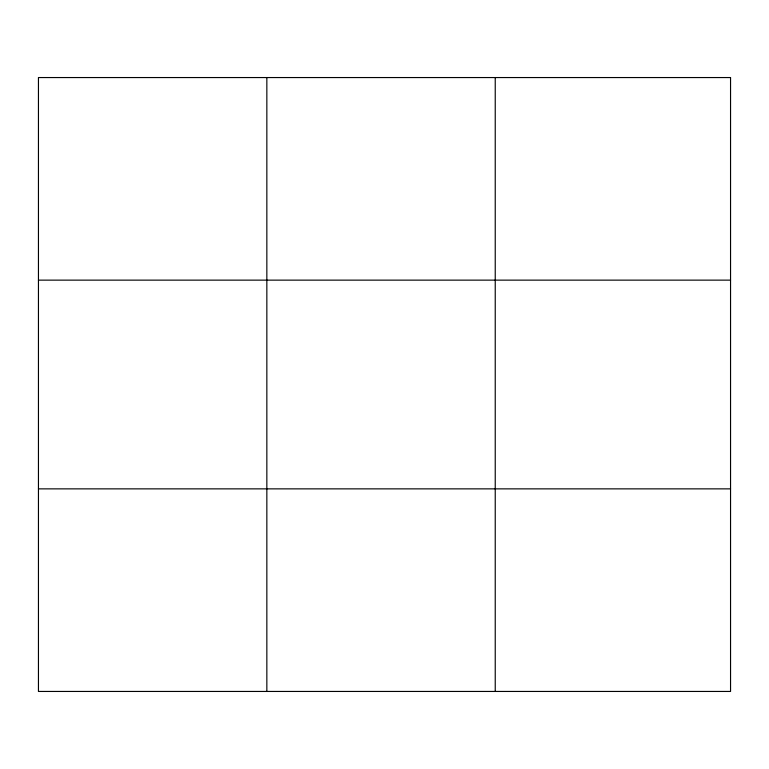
<?xml version="1.0" encoding="UTF-8"?>
<svg xmlns="http://www.w3.org/2000/svg" width="769" height="769" viewBox="0 0 769 769"><rect width="100%" height="100%" fill="white"/><g stroke="black" fill="none" stroke-linecap="round" stroke-linejoin="round"><path stroke-width="1.15" d="M266.843 691.446L266.843 77.554M495.236 691.446L495.236 77.554M38.45 280.137L730.55 280.137M38.45 488.863L730.55 488.863M730.55 77.554L730.55 691.446L38.45 691.446L38.45 77.554L730.55 77.554"/></g></svg>
